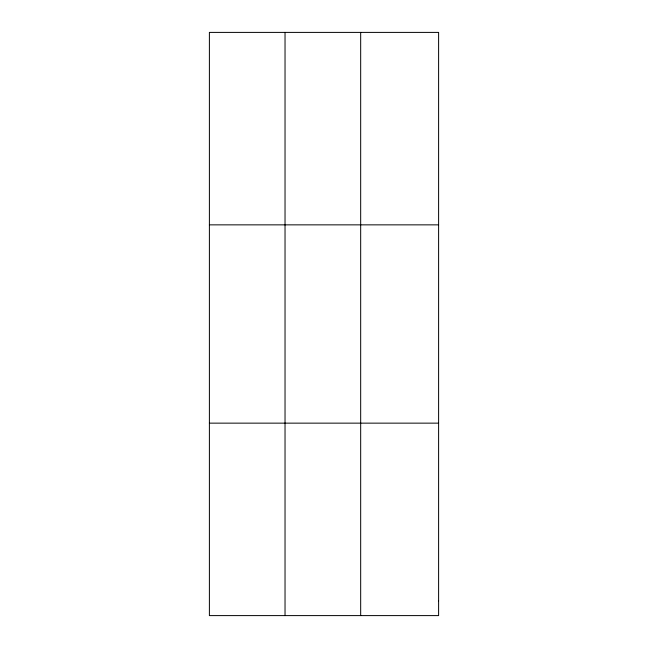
<?xml version="1.0" encoding="UTF-8"?>
<svg xmlns="http://www.w3.org/2000/svg" width="648" height="648" viewBox="0 0 648 648"><rect width="100%" height="100%" fill="white"/><g stroke="black" fill="none" stroke-linecap="round" stroke-linejoin="round"><path stroke-width="0.97" d="M285.031 615.6L285.031 32.4M360.677 615.6L360.677 32.4M209.393 224.856L438.607 224.856M209.393 423.144L438.607 423.144M438.607 600.793L438.607 615.6L209.393 615.6L209.393 32.4L438.607 32.4L438.607 600.793"/></g></svg>
